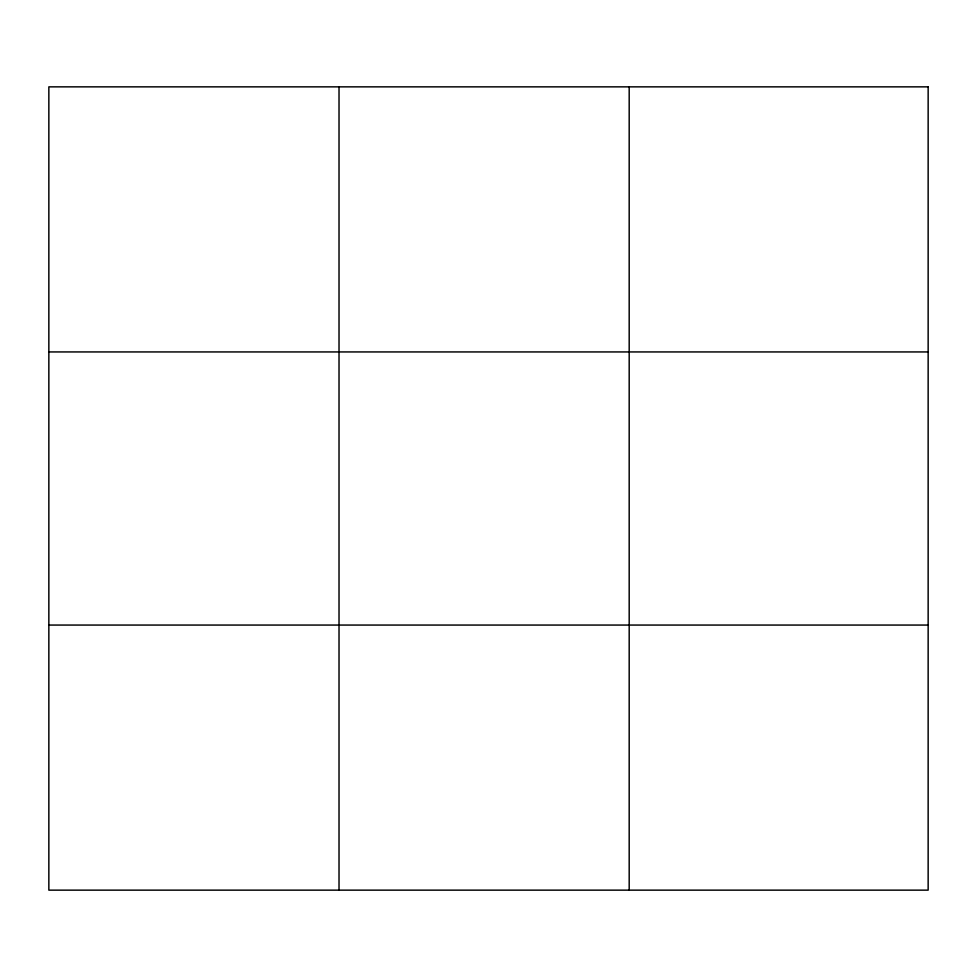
<?xml version="1.0" encoding="UTF-8"?>
<svg xmlns="http://www.w3.org/2000/svg" width="977" height="977" viewBox="0 0 977 977"><rect width="100%" height="100%" fill="white"/><g stroke="black" fill="none" stroke-linecap="round" stroke-linejoin="round"><path stroke-width="1.47" d="M339.019 86.855L339.019 890.145M629.188 86.855L629.188 890.145M48.85 351.94L928.15 351.94M48.85 625.06L928.15 625.06M928.15 86.855L928.15 890.145L48.85 890.145L48.85 86.855L928.15 86.855"/></g></svg>
